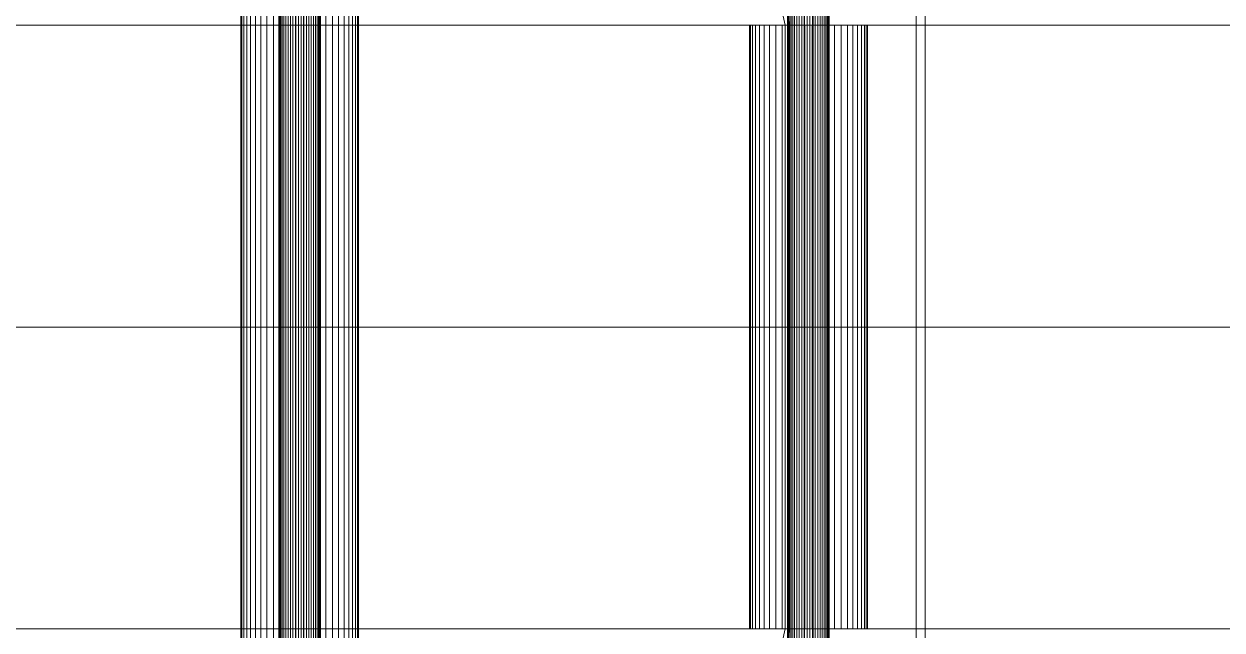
# Model space of a CAD drawing. Header units: millimetres. Extents: x -1970 to 34302, y -65268 to 6837.
# Drawn here: x 6183 to 6698, y -18130 to -17870 of the extents above; entities that cross this region are included whole.
import ezdxf

# ---------------------------------------------------------------- set-up
doc = ezdxf.new("R2010")
doc.units = ezdxf.units.MM
doc.layers.add('superior_C01', color=7, linetype='Continuous', lineweight=0)

msp = doc.modelspace()

# ---------------------------------------------------------------- linework, layer by layer
at = {"layer": 'superior_C01'}
for p, q in [((6292.52, -18440), (6292.52, -17560)), ((6292.677, -18440), (6292.677, -17560)), ((6292.976, -18440), (6292.976, -17560)), ((6293.435, -18440), (6293.435, -17560)), ((6294.012, -18440), (6294.012, -17560)), ((6294.743, -18440), (6294.743, -17560)), ((6295.559, -18440), (6295.559, -17560)), ((6296.512, -18440), (6296.512, -17560)), ((6297.51, -18440), (6297.51, -17560)), ((6298.62, -18440), (6298.62, -17560)), ((6299.734, -18440), (6299.734, -17560)), ((6300.925, -18440), (6300.925, -17560)), ((6302.078, -18440), (6302.078, -17560)), ((6303.269, -18440), (6303.269, -17560)), ((6304.383, -18440), (6304.383, -17560)), ((6305.493, -18440), (6305.493, -17560)), ((6306.492, -18440), (6306.492, -17560)), ((6307.445, -18440), (6307.445, -17560)), ((6308.26, -18440), (6308.26, -17560)), ((6308.992, -18440), (6308.992, -17560)), ((6309.568, -18440), (6309.568, -17560)), ((6310.028, -17560), (6310.028, -18440)), ((6310.327, -18440), (6310.327, -17560)), ((6310.483, -18440), (6310.483, -17560)), ((6518.67, -17575), (6518.67, -18425)), ((6522.512, -18425), (6522.512, -17575)), ((6566.795, -18425), (6566.795, -17575)), ((6570.638, -17575), (6570.638, -18425)), ((6276.154, -18311.15), (6276.154, -17688.85)), ((6276.597, -18311.15), (6276.597, -17688.85)), ((6277.439, -18311.15), (6277.439, -17688.85)), ((6278.736, -18311.15), (6278.736, -17688.85)), ((6280.364, -18311.15), (6280.364, -17688.85)), ((6282.428, -18311.15), (6282.428, -17688.85)), ((6284.729, -18311.15), (6284.729, -17688.85)), ((6287.419, -18311.15), (6287.419, -17688.85)), ((6290.237, -18311.15), (6290.237, -17688.85)), ((6293.369, -18311.15), (6293.369, -17688.85)), ((6296.513, -18311.15), (6296.513, -17688.85)), ((6299.874, -18311.15), (6299.874, -17688.85)), ((6303.129, -18311.15), (6303.129, -17688.85)), ((6306.49, -18311.15), (6306.49, -17688.85)), ((6309.634, -18311.15), (6309.634, -17688.85)), ((6312.766, -18311.15), (6312.766, -17688.85)), ((6315.585, -18311.15), (6315.585, -17688.85)), ((6318.275, -18311.15), (6318.275, -17688.85)), ((6320.576, -18311.15), (6320.576, -17688.85)), ((6322.64, -18311.15), (6322.64, -17688.85)), ((6324.267, -18311.15), (6324.267, -17688.85)), ((6325.565, -17688.85), (6325.565, -18311.15)), ((6326.407, -18311.15), (6326.407, -17688.85)), ((6326.85, -18311.15), (6326.85, -17688.85)), ((6488.479, -17771.702), (6510.405, -17870)), ((6512.316, -17870), (6490.39, -17771.702)), ((6511.467, -18148), (6511.467, -17852)), ((6511.624, -18148), (6511.624, -17852)), ((6511.922, -18148), (6511.922, -17852)), ((6512.382, -18148), (6512.382, -17852)), ((6512.959, -18148), (6512.959, -17852)), ((6513.69, -18148), (6513.69, -17852)), ((6514.505, -18148), (6514.505, -17852)), ((6515.458, -18148), (6515.458, -17852)), ((6516.457, -18148), (6516.457, -17852)), ((6517.567, -18148), (6517.567, -17852)), ((6518.681, -18148), (6518.681, -17852)), ((6519.872, -18148), (6519.872, -17852)), ((6521.025, -18148), (6521.025, -17852)), ((6522.216, -18148), (6522.216, -17852)), ((6523.33, -18148), (6523.33, -17852)), ((6524.44, -18148), (6524.44, -17852)), ((6525.439, -18148), (6525.439, -17852)), ((6526.392, -18148), (6526.392, -17852)), ((6527.207, -18148), (6527.207, -17852)), ((6527.938, -18148), (6527.938, -17852)), ((6528.515, -18148), (6528.515, -17852)), ((6528.975, -17852), (6528.975, -18148)), ((6529.273, -18148), (6529.273, -17852)), ((6529.43, -18148), (6529.43, -17852)), ((5581.458, -17870), (6510.405, -17870)), ((6512.316, -17870), (5583.369, -17870)), ((6495.543, -17870), (6495.101, -17870)), ((6495.101, -17870), (6496.386, -17870)), ((6495.101, -18130), (6495.101, -17870)), ((6497.683, -17870), (6495.543, -17870)), ((6495.543, -18130), (6495.543, -17870)), ((6496.386, -17870), (6499.31, -17870)), ((6496.386, -18130), (6496.386, -17870)), ((6501.374, -17870), (6497.683, -17870)), ((6497.683, -18130), (6497.683, -17870)), ((6499.31, -17870), (6503.676, -17870)), ((6499.31, -18130), (6499.31, -17870)), ((6506.365, -17870), (6501.374, -17870)), ((6501.374, -18130), (6501.374, -17870)), ((6503.676, -17870), (6509.184, -17870)), ((6503.676, -18130), (6503.676, -17870)), ((6512.316, -17870), (6506.365, -17870)), ((6506.365, -18130), (6506.365, -17870)), ((6509.184, -17870), (6515.46, -17870)), ((6509.184, -18130), (6509.184, -17870)), ((6510.405, -17870), (6510.405, -18000)), ((6510.405, -17870), (7439.351, -17870)), ((6512.316, -18000), (6512.316, -17870)), ((7441.263, -17870), (6512.316, -17870)), ((6518.821, -17870), (6512.316, -17870)), ((6512.316, -18130), (6512.316, -17870)), ((6515.46, -17870), (6522.076, -17870)), ((6515.46, -18130), (6515.46, -17870)), ((6525.437, -17870), (6518.821, -17870)), ((6518.821, -18130), (6518.821, -17870)), ((6522.076, -17870), (6528.581, -17870)), ((6522.076, -18130), (6522.076, -17870)), ((6531.713, -17870), (6525.437, -17870)), ((6525.437, -18130), (6525.437, -17870)), ((6528.581, -17870), (6534.532, -17870)), ((6528.581, -18130), (6528.581, -17870)), ((6537.221, -17870), (6531.713, -17870)), ((6531.713, -18130), (6531.713, -17870)), ((6534.532, -17870), (6539.523, -17870)), ((6534.532, -18130), (6534.532, -17870)), ((6541.587, -17870), (6537.221, -17870)), ((6537.221, -18130), (6537.221, -17870)), ((6539.523, -17870), (6543.214, -17870)), ((6539.523, -18130), (6539.523, -17870)), ((6544.511, -17870), (6541.587, -17870)), ((6541.587, -18130), (6541.587, -17870)), ((6543.214, -17870), (6545.354, -17870)), ((6543.214, -18130), (6543.214, -17870)), ((6545.796, -17870), (6544.511, -17870)), ((6544.511, -17870), (6544.511, -18130)), ((6545.354, -17870), (6545.796, -17870)), ((6545.354, -18130), (6545.354, -17870)), ((6545.796, -18130), (6545.796, -17870)), ((5581.458, -18000), (6510.405, -18000)), ((6512.316, -18000), (5583.369, -18000)), ((6510.405, -18000), (6510.405, -18130)), ((6510.405, -18000), (7439.351, -18000)), ((6512.316, -18130), (6512.316, -18000)), ((7441.263, -18000), (6512.316, -18000)), ((5581.458, -18130), (6510.405, -18130)), ((6512.316, -18130), (5583.369, -18130)), ((6510.405, -18130), (6488.479, -18228.298)), ((6490.39, -18228.298), (6512.316, -18130)), ((6496.386, -18130), (6495.101, -18130)), ((6495.101, -18130), (6495.543, -18130)), ((6495.543, -18130), (6497.683, -18130)), ((6499.31, -18130), (6496.386, -18130)), ((6497.683, -18130), (6501.374, -18130)), ((6503.676, -18130), (6499.31, -18130)), ((6501.374, -18130), (6506.365, -18130)), ((6509.184, -18130), (6503.676, -18130)), ((6506.365, -18130), (6512.316, -18130)), ((6515.46, -18130), (6509.184, -18130)), ((6510.405, -18130), (7439.351, -18130)), ((7441.263, -18130), (6512.316, -18130)), ((6512.316, -18130), (6518.821, -18130)), ((6522.076, -18130), (6515.46, -18130)), ((6518.821, -18130), (6525.437, -18130)), ((6528.581, -18130), (6522.076, -18130)), ((6525.437, -18130), (6531.713, -18130)), ((6534.532, -18130), (6528.581, -18130)), ((6531.713, -18130), (6537.221, -18130)), ((6539.523, -18130), (6534.532, -18130)), ((6537.221, -18130), (6541.587, -18130)), ((6543.214, -18130), (6539.523, -18130)), ((6541.587, -18130), (6544.511, -18130)), ((6545.354, -18130), (6543.214, -18130)), ((6544.511, -18130), (6545.796, -18130)), ((6545.796, -18130), (6545.354, -18130))]:
    msp.add_line(p, q, dxfattribs=at)

doc.saveas('drawing.dxf')
